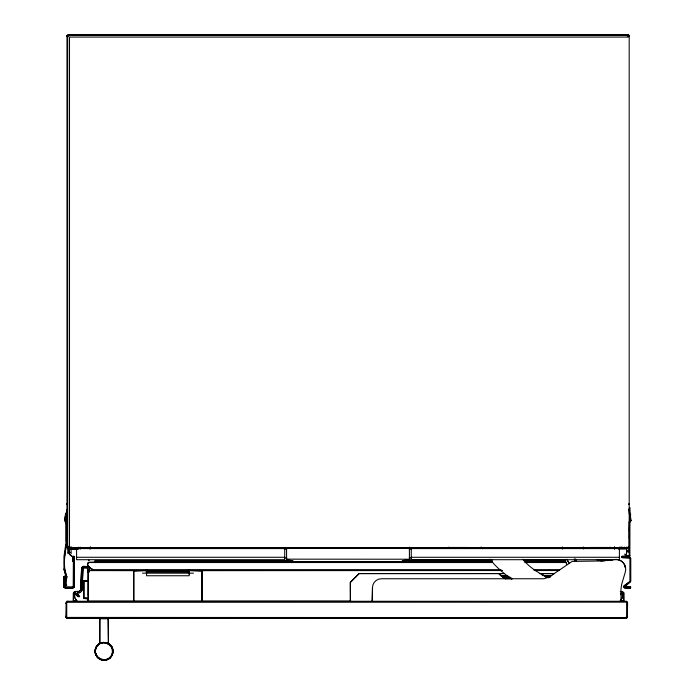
<?xml version="1.0" encoding="UTF-8"?>
<svg xmlns="http://www.w3.org/2000/svg" width="695" height="695" viewBox="0 0 695 695"><rect width="100%" height="100%" fill="white"/><g stroke="black" fill="none" stroke-linecap="round" stroke-linejoin="round"><path stroke-width="1.04" d="M63.931 587.067L63.931 576.581L64.731 576.259L65.304 576.711L65.356 581.246L64.644 581.246L64.592 576.98L64.783 587.179L73.27 587.179L73.47 586.684L73.453 556.851L73.409 561.126L72.697 561.126L72.871 556.295L74.078 556.365L74.122 587.067L72.949 588.066L65.017 588.048L63.931 587.067L65.104 588.066L73.036 588.048L74.122 587.067M83.869 598.404L83.886 580.803L88.256 580.638L88.178 597.882C89.186 600.272 77.493 596.996 88.152 598.586L88.256 601.245L88.3 571.898M108.42 643.44L104.024 642.423L99.576 643.44L99.585 618.75L108.437 618.75L108.446 643.44L108.429 618.75M201.976 571.16L201.976 601.218L201.976 571.16L187.971 570.352L187.919 571.959L189.249 572.324L189.196 574.027M629.201 521.954L630.374 520.268L628.714 509.105L629.183 509.044L631.095 520.399L629.905 522.162L629.896 555.609L628.932 556.817L622.425 556.912L629.653 557.008L630.617 558.033L630.634 581.489L624.466 586.797L624.901 587.362L630.052 587.353L626.299 587.31L626.299 586.606L630.304 586.641L630.747 587.179L630.217 588.1L624.909 588.092L623.78 586.919L623.91 585.981L629.913 581.559L629.913 558.12L622.173 557.625L621.712 557.043L622.042 556.243L629.183 555.661L629.201 521.962L630.374 520.251L629.305 513.023M99.611 618.454L66.729 618.454L66.729 601.271L626.734 601.279M99.915 643.431L99.976 618.75M73.435 560.101L73.27 587.179L64.783 587.179L64.609 582.879M73.418 592.861L73.357 600.628L76.745 600.671L74.825 597.839C73.357 596.38 75.894 590.064 75.946 594.486L77.944 596.631L79.647 596.597L77.388 593.938L77.458 592.957L80.307 592.505L81.993 590.463L82.992 568.345L83.513 567.772L87.544 567.867L87.735 572.341L89.038 572.385L89.273 566.564L82.931 566.408L81.636 567.832L80.568 590.255L79.056 591.471L74.869 591.497L73.418 592.861L73.34 600.619L76.937 600.523L75.529 599.29L74.765 597.457L74.843 593.217M622.372 593.313L621.252 592.861L621.226 594.477L621.252 592.861L622.372 593.313L622.346 597.848L620.418 600.68L623.823 600.628L623.763 592.87L622.303 591.506L620.539 591.462M68.188 553.602L68.067 547.087M88.178 580.62L88.256 572.263M95.119 560.726L95.389 562.646L95.128 560.726L292.673 560.726M133.77 571.134L133.77 601.218L133.77 571.134L147.583 570.36L147.531 571.959L146.497 572.315L146.549 574.027M189.066 572.002L189.092 570.326M626.516 553.889L626.603 549.05L618.463 549.05M629.114 551.526L629.166 547.139M629.322 538.582L629.766 507.48L629.661 512.858M629.314 531.145L629.583 517.158M89.082 571.403L89.255 566.555M78.153 549.189L78.222 547.139M89.985 549.198L90.063 547.147M90.385 548.59L90.463 546.913M80.568 590.255L81.645 567.858L82.931 566.408L88.213 566.529M66.312 575.512C62.715 564.688 65.095 552.977 66.781 541.97L66.798 523.578L65.643 521.233L67.276 510.339C66.025 513.223 63.349 519.938 66.121 523.457L66.138 541.735L63.957 556.478L63.975 569.335L65.677 575.182L65.009 579.109M72.697 561.126L73.175 561.126L73.314 558.989M409.52 547.165L409.416 547.955L286.575 548.129L286.583 559.223L294.107 561.595L401.884 561.595M67.276 510.339C65.999 513.231 63.367 519.964 66.138 523.5L66.138 541.761M66.042 515.195L65.643 521.233L66.755 523.196M64.626 556.486L66.329 544.915M65.851 578.283L65.547 580.125L65.912 578.249M630.217 588.1L630.747 587.179L630.304 586.641M64.678 581.072L65.434 585.346L66.485 585.668L66.112 581.037L66.902 576.503L66.251 576.39L65.391 581.046L66.338 575.208L64.626 569.144M629.913 581.559L623.954 585.911L624.232 587.779M66.112 581.037L66.902 576.503M108.281 618.454L625.283 618.463L626.569 618.202L627.602 616.144M65.86 603.59L66.885 601.531M69.821 35.315L66.798 36.097L68.153 34.75L627.837 34.75L629.192 36.097L625.709 35.202M92.878 570.482L92.765 569.535C90.715 568.241 85.937 565.747 88.074 562.741L88.969 562.203L87.553 563.602L87.666 565.2L89.716 567.615L92.765 569.535L92.887 570.482L501.138 570.482M96.214 647.809C91.54 657.566 107.49 664.854 111.652 654.907C116.117 646.576 103.59 638.349 97.717 645.672M624.475 586.849L630.634 581.576L630.634 558.146L629.653 557.008M83.878 598.334L83.886 580.803M66.807 585.103L65.591 585.59L64.974 582.74M111.938 655.455L112.833 652.31M66.798 36.097L68.153 34.75M629.635 556.287L629.896 555.531M66.303 514.413L66.503 515.725M67.076 515.968C66.103 517.723 64.218 514.022 66.268 513.631M608.551 560.379L608.759 559.892M111.521 655.993C117.247 647.584 104.693 637.671 97.717 644.951L95.38 648.948C94.477 653.005 96.284 657.14 99.863 659.242M67.015 516.15C65.486 517.436 64.444 513.466 66.694 513.527M81.272 591.654L82.097 590.012L83 568.354L83.53 567.78L87.544 567.867L87.726 572.324M83.991 581.142L87.996 581.107L88.256 580.638L83.869 580.872M63.975 587.171L63.931 576.581M409.294 548.007L627.837 548.007L629.097 547.095M624.388 547.191L623.597 548.007M80.16 548.068L78.283 548.815L78.405 548.112L78.735 548.511M629.905 522.162L631.095 520.433M630.226 516.072L630.669 514.899L629.939 513.735M621.712 557.043L622.042 556.243M629.183 555.609L628.767 556.113L624.979 556.156M98.195 644.63L95.649 648.409L95.319 653.005M72.871 587.353L73.47 586.684M98.803 644.074C90.732 649.443 97.526 663.117 106.691 659.772C113.815 657.852 115.04 647.054 108.446 643.709M79.056 591.471L80.655 589.994M88.143 563.358L88.699 562.776M628.819 547.564L627.837 548.007M73.427 592.887L74.843 591.488L79.317 591.402M110.462 656.758L108.629 658.504L106.405 659.425M98.794 644.161C95.762 646.402 94.442 650.529 95.597 654.117M627.211 547.087L625.709 548.007M71.09 549.146L70.777 548.737L70.855 549.363L77.006 549.189M68.292 36.097L70.282 34.75M88.169 563.306L88.882 562.672M620.418 600.68L622.407 597.465L622.329 593.226M629.939 516.298L630.669 515.125L630.226 513.961M624.145 547.269L623.597 547.556M109.819 657.991C105.779 661.666 98.777 660.346 96.223 655.559M65.86 616.144L65.86 617.594L66.121 602.304M63.905 576.633L64.731 576.259M74.799 593.313L75.885 592.826L75.946 594.477L77.953 596.631L79.656 596.571L77.388 593.947L77.466 592.948L79.63 592.757M68.153 35.202L67.25 36.097L68.153 35.202L627.837 35.202L628.74 36.097L627.837 35.202M626.638 547.295L625.709 547.556M66.729 601.531L68.18 601.271M626.734 618.202L66.729 618.194M626.065 554.271L626.534 554.193M607.864 547.955L609.35 547.564A2.98 2.98 0 0 0 609.958 547.087M66.729 602.304L627.602 602.148M605.414 560.7L601.401 560.934L596.857 559.779M84.034 598.048L88.178 597.882L88.256 598.647M622.19 547.295L619.158 547.408L622.355 547.321M627.038 550.37L629.114 550.344M329.665 562.064L324.852 562.055M70.734 547.26L70.777 549.328L77.093 549.311M343.799 562.064L343.261 562.064M346.153 562.064L344.981 562.064M68.197 552.438L70.369 552.429M630.252 588.083L624.162 587.709M345.762 562.064L346.701 562.064M354.441 562.064L358.377 562.055L354.189 562.064M69.352 35.454L626.682 35.48M66.85 509.687L66.85 510.547M373.493 548.007L68.153 548.007L66.798 546.652L70.282 547.556M450.516 547.469L468.656 547.469M590.107 547.469L608.238 547.469M68.153 547.556L67.25 546.652L68.153 547.556L629.192 547.625L629.192 37.07L69.5 37.07L69.5 547.625M286.583 548.19L409.407 548.19L409.407 559.223L286.575 559.162M76.45 549.05L69.378 549.05L69.448 553.819M284.585 549.05L286.766 549.05M409.277 549.05L411.457 549.05M76.589 557.277L284.733 557.277M411.258 557.277L619.401 557.277M284.62 557.981L286.792 557.981M409.268 557.963L411.431 557.963M404.421 559.935L492.216 559.927M523.648 559.918L565.921 559.909M598.43 559.909L606.023 559.909M402.309 560.726L491.313 560.726M523.882 560.726L565.131 560.726M95.415 560.952L292.751 560.952M402.257 560.952L492.251 560.952M524.786 560.952L564.896 560.952M319.318 561.821L376.673 561.821M492.381 562.116L89.768 562.125M524.942 562.116L566.173 562.116M89.594 562.533L492.494 562.533M525.064 562.533L566.312 562.533M501.069 569.943L93 569.935M533.63 569.935L559.675 569.935M88.256 570.256L501.503 570.256M535.124 570.256L558.98 570.256M534.803 570.482L558.684 570.482M502.615 570.543L189.266 570.664L189.179 575.747L146.584 575.755L146.48 570.682L88.274 570.586M535.141 570.534L558.989 570.526M146.827 571.655L189.127 571.655M145.88 571.898L189.24 571.898M142.501 573.167L193.479 573.167M501.807 575.625L507.22 575.625M544.003 575.625L551.578 575.634M502.476 576.815L508.914 576.98M545.853 576.78L550.101 576.989M502.424 577.189L510.008 577.189M545.74 577.189L550.075 577.189M504.057 578.205L511.65 578.205M505.126 578.379L511.624 578.388M511.642 578.683L505.143 578.683L500.609 575.503M626.959 587.362L624.901 587.362L624.466 586.797M88.317 601.184L351.01 601.184M337.153 562.055L341.002 562.064M359.541 562.055L363.372 562.064M500.244 575.564L507.776 575.573M542.187 575.59L551.865 575.599M365.205 562.064L360.644 562.055M620.218 591.488L622.338 591.497L623.745 592.896M626.299 586.606L630.348 586.658M621.712 556.773L622.042 557.572L629.505 557.694M108.446 643.44L108.029 618.75M620.227 600.532L623.806 600.645L623.763 592.87M102.33 660.007C112.025 662.335 116.838 647.575 108.151 643.379L103.633 642.371L100.462 643.17L98.473 644.369L96.075 647.167L95.067 651.684L95.867 654.855L97.648 657.6A8.948 8.948 0 0 0 112.633 653.674L112.79 649.99L112.147 647.757L110.227 644.899L107.916 643.57M624.449 554.193L625.561 554.271M66.729 617.429L625.283 617.594L626.569 616.952L626.734 616.144L626.569 602.148L627.342 602.148L627.602 603.59L627.342 617.429M450.994 547.955L449.509 547.564A2.971 2.971 0 0 1 448.901 547.087M69.926 554.271L69.457 554.202L71.759 556.096M65.956 514.648L66.616 514.743M68.153 548.007L67.241 547.634M625.709 34.75L627.724 36.097M70.282 548.007L69.326 547.573M72.393 547.556L71.872 547.304M617.838 559.605C621.321 560.361 624.77 563.141 624.909 566.911M627.837 34.75L628.749 35.124M72.376 547.999L71.585 547.165M541.926 574.565L548.807 577.762C539.068 573.497 529.564 567.711 522.927 559.258M70.178 555.262L71.715 556.096M100.445 659.407L96.857 656.532M64.67 576.251L65.313 576.694M108.116 643.448C111.104 643.57 116.022 656.827 111 645.837M88.491 560.231L89.073 560.665L88.413 559.953M629.653 510.59L629.183 509.044L628.853 510.026M68.249 546.652L69.161 547.469M64.618 586.815L65.304 587.379M500.513 574.869L505.447 578.805L498.871 573.592L500.548 575.304M629.453 557.694L629.913 558.189M66.121 617.429L66.885 618.202M489.966 559.171L494.484 564.566A112.477 112.477 0 0 0 511.937 579.204M481.209 546.965L482.46 548.711M67.337 547.73L66.798 546.652M628.654 35.028L629.192 36.097M626.569 618.202L626.734 617.429M568.944 563.193L566.938 559.362M574.374 559.075L575.364 560.943L574.365 559.145M575.443 559.015L576.407 560.865M567.042 559.31L569.04 563.141M564.305 559.518L566.807 564.305M575.668 559.492L576.607 561.299M575.477 559.293L576.45 561.204M112.468 648.591L111.495 646.532L112.451 648.531M95.849 653.465L96.805 655.976M65.677 575.147L63.957 569.066M562.576 548.841L562.194 546.956L562.568 548.876M583.157 546.93L583.539 548.989M112.703 649.495L112.738 649.643M624.631 564.992L624.909 567.007M73.175 561.126L72.81 556.374L74.078 556.365L74.078 587.171M112.26 649.512L112.382 652.536M70.786 547.217L70.855 549.363M70.986 547.026L71.046 549.12M71.029 549.05L71.159 553.793M68.067 546.166L68.223 553.698M80.151 547.121L80.194 549.163M65.321 578.527L65.347 580.342M146.61 570.378L146.628 572.011M614.554 547.113L614.562 549.059M614.554 546.861L614.562 548.937M350.384 601.349L350.341 582.384L359.133 573.575L504.561 573.575L359.124 573.584L350.341 582.384L350.376 601.34M66.955 509.687L66.955 510.547M99.576 618.75L99.585 643.44M620.965 601.34L620.965 589.273L621.695 584.234L625.309 572.028A9.86 9.86 0 0 0 613.659 559.614L601.47 560.987L572.176 561.395L548.972 577.137L543.881 578.744L381.373 578.744A8.879 8.879 0 0 0 372.494 587.622L372.225 601.323L372.494 587.466L372.494 600.576M605.51 34.75L605.51 35.202M600.471 34.75L600.471 35.202M596.996 547.556L596.996 548.007M593.86 547.556L593.86 548.007M102.13 547.556L102.13 548.007M98.994 547.556L98.994 548.007M95.519 34.75L95.519 35.202M93.556 547.556L93.556 548.007M90.48 34.75L90.48 35.202M88.274 573.167L88.274 595.641M88.274 597.778L88.274 600.993M67.702 36.097L67.702 546.652M66.981 36.097L66.981 546.652M111 645.733A8.948 8.948 0 0 1 112.894 652.318M66.824 515.786L66.798 516.489L66.798 515.786M629.079 503.771L629.001 504.622L629.079 503.771M67.094 503.771L67.007 504.622L67.094 503.771M95.562 648.461C91.61 659.173 109.115 665.054 112.46 654.16C116.404 643.448 98.907 637.567 95.562 648.461M628.454 547.269L627.837 547.556L628.489 547.269M612.312 559.796L607.421 560.587L612.408 559.796M629.036 551.813L626.76 551.595L629.036 551.813M284.733 548.572L76.589 548.572L76.589 559.701L284.733 559.701L284.733 548.572M619.401 548.572L411.258 548.572L411.258 559.701L619.401 559.701L619.401 548.572M554.488 573.575L539.294 573.575L554.488 573.601M602.435 548.007L602.435 547.556L602.435 548.007"/></g></svg>
